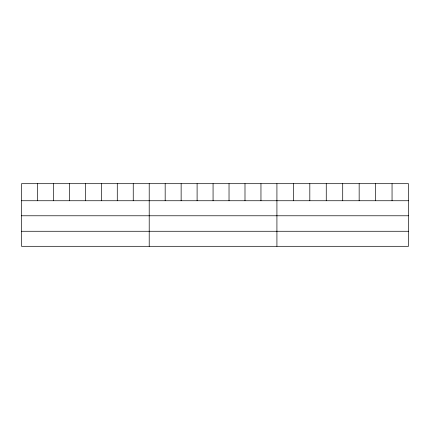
<?xml version="1.0" encoding="UTF-8"?>
<svg xmlns="http://www.w3.org/2000/svg" width="430" height="430" viewBox="0 0 430 430"><rect width="100%" height="100%" fill="white"/><g stroke="black" fill="none" stroke-linecap="round" stroke-linejoin="round"><path stroke-width="0.64" d="M408.5 215.779L408.5 183.691L21.5 183.691L21.5 246.309L408.5 246.309L408.5 215.779L21.5 215.779M21.5 200.74L408.5 200.74M21.5 231.27L408.5 231.27M392.052 183.691L392.052 200.74M375.605 183.691L375.605 200.74M359.158 183.691L359.158 200.74M342.71 183.691L342.71 200.74M326.262 183.691L326.262 200.74M309.815 183.691L309.815 200.74M293.367 183.691L293.367 200.74M276.92 183.691L276.92 246.309M260.956 183.691L260.956 200.74M244.993 183.691L244.993 200.74M229.029 183.691L229.029 200.74M213.065 183.691L213.065 200.74M197.101 183.691L197.101 200.74M181.137 183.691L181.137 200.74M165.174 183.691L165.174 200.74M149.21 183.691L149.21 246.309M133.246 183.691L133.246 200.74M117.282 183.691L117.282 200.74M101.319 183.691L101.319 200.74M85.355 183.691L85.355 200.74M69.391 183.691L69.391 200.74M53.428 183.691L53.428 200.74M37.464 183.691L37.464 200.74"/></g></svg>
